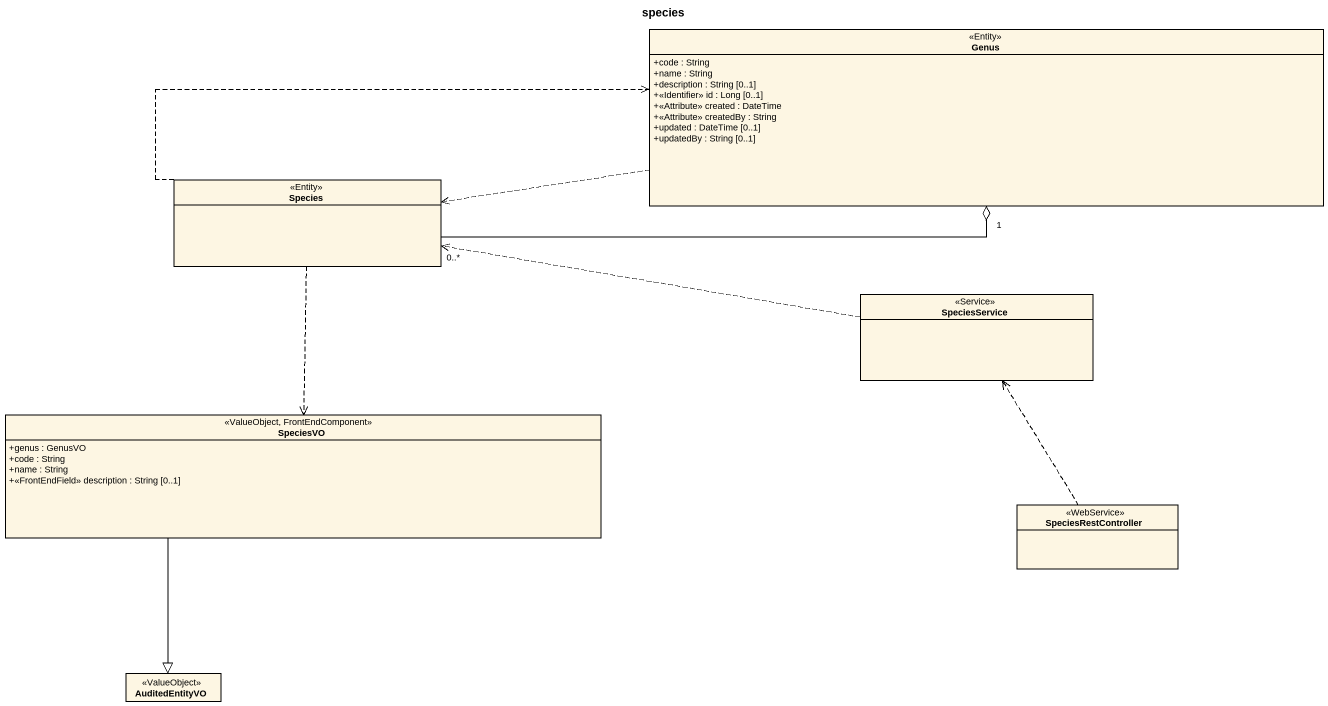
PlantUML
@startuml
title species
hide circle
hide empty members
skinparam classAttributeIconSize 0
class Genus <<Entity>> {
  +code : String
  +name : String
  +description : String [0..1]
  +<<Identifier>> id : Long [0..1]
  +<<Attribute>> created : DateTime
  +<<Attribute>> createdBy : String
  +updated : DateTime [0..1]
  +updatedBy : String [0..1]
}
class Species <<Entity>>
class SpeciesService <<Service>>
class SpeciesVO <<ValueObject, FrontEndComponent>> {
  +genus : GenusVO
  +code : String
  +name : String
  +<<FrontEndField>> description : String [0..1]
}
class SpeciesRestController <<WebService>>
class AuditedEntityVO <<ValueObject>>
Genus "1" o-left- "0..*" Species
Genus .left.> Species
Species .right.> Genus
Species ..> SpeciesVO
SpeciesService .left.> Species
SpeciesVO --|> AuditedEntityVO
SpeciesRestController .up.> SpeciesService
@enduml
